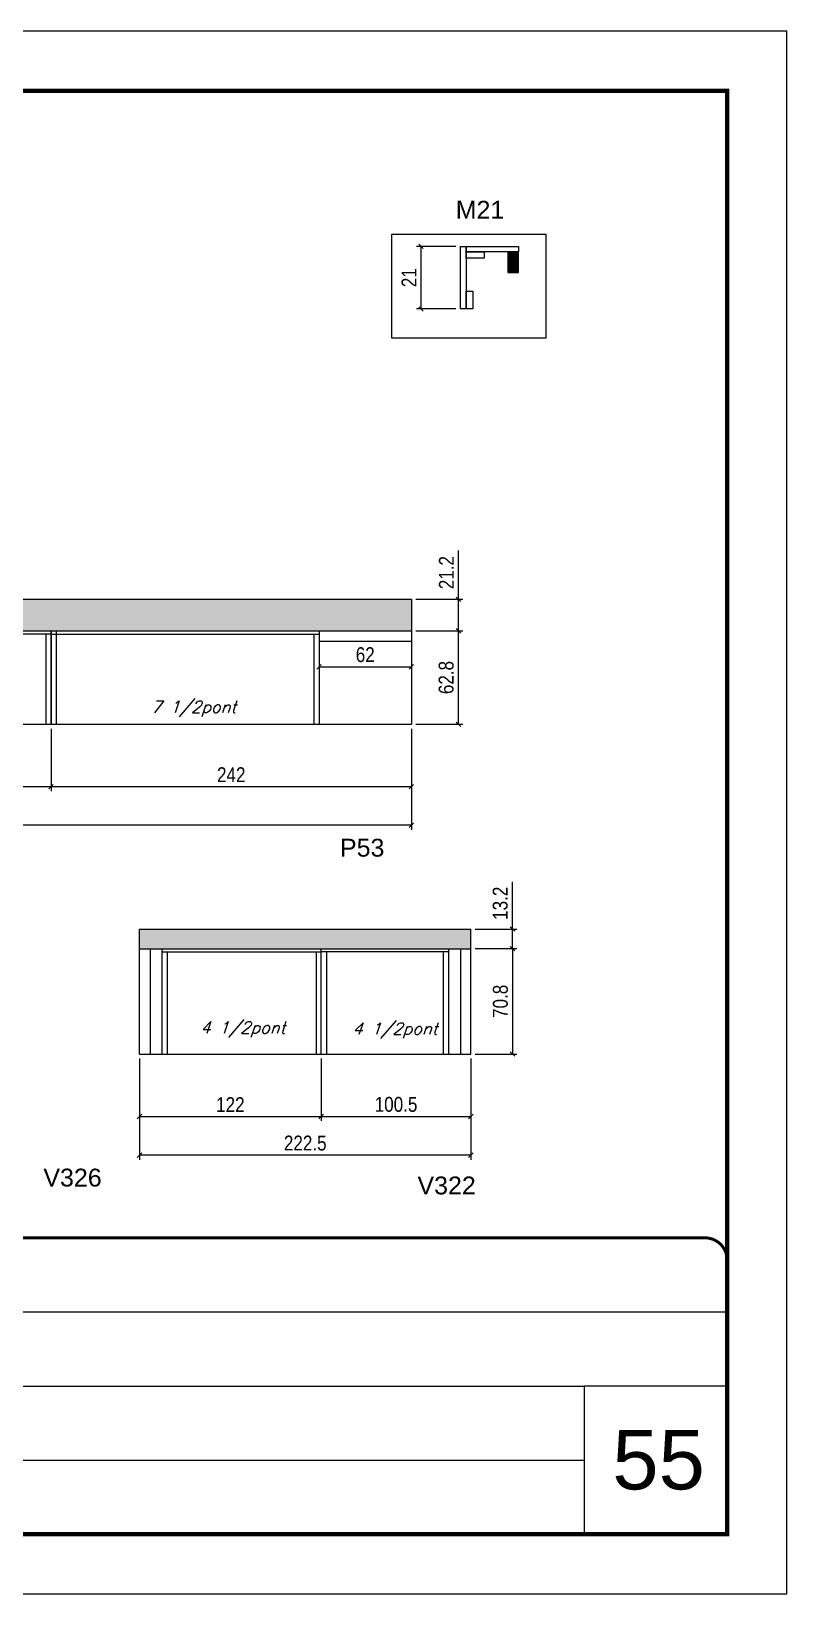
# Model space of a CAD drawing. Extents: x 137137 to 143418, y 10464 to 34486.
# Drawn here: x 141285 to 141792, y 18504 to 19554 of the extents above; entities that cross this region are included whole.
import ezdxf

# ---------------------------------------------------------------- set-up
doc = ezdxf.new("R2010")
doc.units = 0
doc.linetypes.add('CONTINUO', pattern=[0])
doc.linetypes.add('DASHED', pattern=[0.75, 0.5, -0.25])
for name, color, linetype in [('5', 5, 'Continuous'), ('COTA', 241, 'Continuous'), ('Painéis', 200, 'Continuous'), ('SARR_2.2x7', 40, 'Continuous'), ('SARR_3.5x7', 81, 'Continuous'), ('texto', 7, 'Continuous')]:
    doc.layers.add(name, color=color, linetype=linetype)
for name, color, linetype, lineweight in [('CARIMBO', 255, 'Continuous', 9), ('Folhas', 255, 'Continuous', 9), ('Madeira', 126, 'Continuous', 18), ('Sarr 2.2x7', 40, 'Continuous', 9), ('SARRAFO DE PRESSAO', 251, 'DASHED', 9)]:
    doc.layers.add(name, color=color, linetype=linetype, lineweight=lineweight)
doc.layers.add('Laje_Perimetro', color=7, linetype='Continuous', plot=False)
doc.styles.add('ARIAL', font='arial.ttf')
doc.styles.add('COTA TECNICA', font='techl___.ttf', dxfattribs={"height": 10})
doc.styles.add('Romans', font='romans.shx')
doc.styles.get("Standard").update_dxf_attribs({"font": 'arial.ttf'})
doc.styles.add('Tecnologia', font='')
doc.styles.get('Tecnologia').set_extended_font_data('Forgotten Futurist')
doc.dimstyles.new('PAINEL', dxfattribs={"dimtxt": 10, "dimasz": 3, "dimexe": 3, "dimexo": 3, "dimgap": 3, "dimtad": 1, "dimdec": 1, "dimzin": 12, "dimdsep": 46, "dimtxsty": 'COTA TECNICA', "dimblk1": 'OBLIQUE', "dimblk2": 'OBLIQUE', "dimsah": 1, "dimcen": 0.9, "dimclrd": 4, "dimclre": 4, "dimclrt": 240, "dimadec": 1, "dimazin": 3, "dimtfac": 1, "dimtdec": 1, "dimtmove": 0, "dimatfit": 3, "dimfxl": 1, "dimtolj": 1, "dimtzin": 12, "dimarcsym": 0})

# ---------------------------------------------------------------- blocks, each defined once
blk = doc.blocks.new('9999999999')
at = {"color": 30, "linetype": 'CONTINUO'}
for p, q in [((98564.6, 34230.2), (98564.6, 34429.4)), ((98564.6, 34379.6), (99584, 34379.6)), ((98564.6, 34329.8), (99488, 34329.8)), ((99584, 34329.8), (99488, 34329.8)), ((99488, 34329.8), (99488, 34230.2)), ((98564.6, 34280), (99488, 34280))]:
    blk.add_line(p, q, dxfattribs=at)
at = {"color": 30, "linetype": 'CONTINUO', "const_width": 2}
blk.add_lwpolyline([(99584, 34230.2), (99584, 34414.4, 0.414214), (99569, 34429.4), (98229, 34429.4, 0.414214), (98214, 34414.4), (98214, 34245.2, 0.414214), (98229, 34230.2), (99584, 34230.2)], format="xyb", dxfattribs=at)
at = {"layer": 'Folhas'}
blk.add_lwpolyline([(98139, 34190.2), (99624, 34190.2), (99624, 35240.2), (98139, 35240.2)], close=True, dxfattribs=at)
at = {"layer": 'Folhas', "color": 30, "const_width": 3}
blk.add_lwpolyline([(98214, 34230.2), (99584, 34230.2), (99584, 35200.2), (98214, 35200.2)], close=True, dxfattribs=at)
at = {"color": 7, "linetype": 'Continuous', "ltscale": 5, "style": 'ARIAL'}
for s, height, p in [('ROCONTEC', 15.48, (98837.7, 34393.1)), ('HOSPITAL ASSUNÇÃO', 15.483, (98837.7, 34343.3)), ('1° PAVIMENTO', 15.483, (98837.7, 34293.5)), ('NOVA SISTEMAS CONSTRUTIVOS', 11.059, (98263.2, 34267.2)), ('LATERAIS DE VIGAS', 15.483, (98837.7, 34243.7))]:
    blk.add_text(s, height=height, dxfattribs=at).set_placement(p)
at = {"layer": 'Folhas', "color": 7, "style": 'Tecnologia', "width": 1.5}
for s, p in [('CLIENTE:', (98573.7, 34397.2)), ('OBRA:', (98573.7, 34347.3)), ('PAVIMENTO:', (98573.7, 34297.5)), ('PROJETO:', (98573.7, 34247.7))]:
    blk.add_text(s, height=14, dxfattribs=at).set_placement(p)
blk = doc.blocks.new('_Oblique')
at = {"color": 0, "linetype": 'ByBlock', "lineweight": -2}
blk.add_line((-0.5, -0.5), (0.5, 0.5), dxfattribs=at)
blk = doc.blocks.new('*D2126')
at = {"layer": 'COTA', "color": 4, "lineweight": -2, "ltscale": 25, "transparency": 16777216}
for p, q in [((140566.2, 19085.6), (140566.2, 19017.7)), ((141540.2, 19085.6), (141540.2, 19017.7)), ((141540.2, 19020.7), (140566.2, 19020.7))]:
    blk.add_line(p, q, dxfattribs=at)
at = {"layer": 'Defpoints', "color": 0, "ltscale": 25, "transparency": 16777216}
for p in [(140566.2, 19088.6), (141540.2, 19088.6), (140566.2, 19020.7)]:
    blk.add_point(p, dxfattribs=at)
at = {"layer": 'COTA', "color": 4, "lineweight": -2, "ltscale": 25, "transparency": 16777216, "xscale": 3, "yscale": 3, "zscale": 3, "rotation": 180}
blk.add_blockref('_Oblique', (140566.2, 19020.7), dxfattribs=at)
at = {"layer": 'COTA', "color": 4, "lineweight": -2, "ltscale": 25, "transparency": 16777216, "xscale": 3, "yscale": 3, "zscale": 3}
blk.add_blockref('_Oblique', (141540.2, 19020.7), dxfattribs=at)
at = {"layer": 'COTA', "color": 240, "ltscale": 25, "transparency": 16777216, "insert": (141053.2, 19028.8), "char_height": 10, "attachment_point": 5, "style": 'COTA TECNICA'}
blk.add_mtext('\\A1;974', dxfattribs=at)
blk = doc.blocks.new('*D2129')
at = {"layer": 'COTA', "color": 4, "lineweight": -2, "ltscale": 25, "transparency": 16777216}
for p, q in [((141054.2, 19085.6), (141054.2, 19043.7)), ((141298.2, 19085.6), (141298.2, 19043.7)), ((141054.2, 19046.7), (141298.2, 19046.7))]:
    blk.add_line(p, q, dxfattribs=at)
at = {"layer": 'Defpoints', "color": 0, "ltscale": 25, "transparency": 16777216}
for p in [(141054.2, 19088.6), (141298.2, 19088.6), (141298.2, 19046.7)]:
    blk.add_point(p, dxfattribs=at)
at = {"layer": 'COTA', "color": 4, "lineweight": -2, "ltscale": 25, "transparency": 16777216, "xscale": 3, "yscale": 3, "zscale": 3, "rotation": 180}
blk.add_blockref('_Oblique', (141054.2, 19046.7), dxfattribs=at)
at = {"layer": 'COTA', "color": 4, "lineweight": -2, "ltscale": 25, "transparency": 16777216, "xscale": 3, "yscale": 3, "zscale": 3}
blk.add_blockref('_Oblique', (141298.2, 19046.7), dxfattribs=at)
at = {"layer": 'COTA', "color": 240, "ltscale": 25, "transparency": 16777216, "insert": (141176.2, 19054.7), "char_height": 10, "attachment_point": 5, "style": 'COTA TECNICA'}
blk.add_mtext('\\A1;244', dxfattribs=at)
blk = doc.blocks.new('*D2119')
at = {"layer": 'COTA', "color": 4, "lineweight": -2, "ltscale": 25, "transparency": 16777216}
for p, q in [((141543.2, 19151.4), (141574.8, 19151.4)), ((141571.8, 19088.6), (141571.8, 19151.4)), ((141543.2, 19088.6), (141574.8, 19088.6))]:
    blk.add_line(p, q, dxfattribs=at)
at = {"layer": 'Defpoints', "color": 0, "ltscale": 25, "transparency": 16777216}
for p in [(141540.2, 19151.4), (141571.8, 19151.4), (141540.2, 19088.6)]:
    blk.add_point(p, dxfattribs=at)
at = {"layer": 'COTA', "color": 4, "lineweight": -2, "ltscale": 25, "transparency": 16777216, "xscale": 3, "yscale": 3, "zscale": 3}
for p, rotation in [((141571.8, 19151.4), 90), ((141571.8, 19088.6), 270)]:
    blk.add_blockref('_Oblique', p, dxfattribs=dict(at, rotation=rotation))
at = {"layer": 'COTA', "color": 240, "ltscale": 25, "transparency": 16777216, "insert": (141563.6, 19120), "char_height": 10, "attachment_point": 5, "rotation": 90, "style": 'COTA TECNICA'}
blk.add_mtext('\\A1;62.8', dxfattribs=at)
blk = doc.blocks.new('*D2120')
at = {"layer": 'COTA', "color": 4, "lineweight": -2, "ltscale": 25, "transparency": 16777216}
for p, q in [((141571.8, 19172.6), (141571.8, 19205.4)), ((141543.2, 19172.6), (141574.8, 19172.6)), ((141571.8, 19151.4), (141571.8, 19172.6)), ((141543.2, 19151.4), (141574.8, 19151.4))]:
    blk.add_line(p, q, dxfattribs=at)
at = {"layer": 'Defpoints', "color": 0, "ltscale": 25, "transparency": 16777216}
for p in [(141540.2, 19172.6), (141571.8, 19172.6), (141540.2, 19151.4)]:
    blk.add_point(p, dxfattribs=at)
at = {"layer": 'COTA', "color": 4, "lineweight": -2, "ltscale": 25, "transparency": 16777216, "xscale": 3, "yscale": 3, "zscale": 3}
for p, rotation in [((141571.8, 19172.6), 90), ((141571.8, 19151.4), 270)]:
    blk.add_blockref('_Oblique', p, dxfattribs=dict(at, rotation=rotation))
at = {"layer": 'COTA', "color": 240, "ltscale": 25, "transparency": 16777216, "insert": (141563.7, 19190.5), "char_height": 10, "attachment_point": 5, "rotation": 90, "style": 'COTA TECNICA'}
blk.add_mtext('\\A1;21.2', dxfattribs=at)
blk = doc.blocks.new('*D2094')
at = {"layer": 'COTA', "color": 4, "lineweight": -2, "ltscale": 25, "transparency": 16777216}
for p, q in [((141298.2, 19085.6), (141298.2, 19043.7)), ((141540.2, 19085.6), (141540.2, 19043.7)), ((141298.2, 19046.7), (141540.2, 19046.7))]:
    blk.add_line(p, q, dxfattribs=at)
at = {"layer": 'Defpoints', "color": 0, "ltscale": 25, "transparency": 16777216}
for p in [(141298.2, 19088.6), (141540.2, 19088.6), (141540.2, 19046.7)]:
    blk.add_point(p, dxfattribs=at)
at = {"layer": 'COTA', "color": 4, "lineweight": -2, "ltscale": 25, "transparency": 16777216, "xscale": 3, "yscale": 3, "zscale": 3, "rotation": 180}
blk.add_blockref('_Oblique', (141298.2, 19046.7), dxfattribs=at)
at = {"layer": 'COTA', "color": 4, "lineweight": -2, "ltscale": 25, "transparency": 16777216, "xscale": 3, "yscale": 3, "zscale": 3}
blk.add_blockref('_Oblique', (141540.2, 19046.7), dxfattribs=at)
at = {"layer": 'COTA', "color": 240, "ltscale": 25, "transparency": 16777216, "insert": (141419.2, 19054.7), "char_height": 10, "attachment_point": 5, "style": 'COTA TECNICA'}
blk.add_mtext('\\A1;242', dxfattribs=at)
blk = doc.blocks.new('*D2121')
at = {"layer": 'COTA', "color": 4, "lineweight": -2, "ltscale": 25, "transparency": 16777216}
for p, q in [((141478.2, 19141.4), (141478.2, 19124.2)), ((141540.2, 19141.4), (141540.2, 19124.2)), ((141478.2, 19127.2), (141540.2, 19127.2))]:
    blk.add_line(p, q, dxfattribs=at)
at = {"layer": 'Defpoints', "color": 0, "ltscale": 25, "transparency": 16777216}
for p in [(141478.2, 19144.4), (141540.2, 19144.4), (141540.2, 19127.2)]:
    blk.add_point(p, dxfattribs=at)
at = {"layer": 'COTA', "color": 4, "lineweight": -2, "ltscale": 25, "transparency": 16777216, "xscale": 3, "yscale": 3, "zscale": 3, "rotation": 180}
blk.add_blockref('_Oblique', (141478.2, 19127.2), dxfattribs=at)
at = {"layer": 'COTA', "color": 4, "lineweight": -2, "ltscale": 25, "transparency": 16777216, "xscale": 3, "yscale": 3, "zscale": 3}
blk.add_blockref('_Oblique', (141540.2, 19127.2), dxfattribs=at)
at = {"layer": 'COTA', "color": 240, "ltscale": 25, "transparency": 16777216, "insert": (141509.2, 19135.3), "char_height": 10, "attachment_point": 5, "style": 'COTA TECNICA'}
blk.add_mtext('\\A1;62', dxfattribs=at)
blk = doc.blocks.new('*D2131')
at = {"layer": 'Defpoints', "color": 0, "linetype": 'ByBlock', "transparency": 16777216}
for p in [(141573.1, 19409.7), (141546.6, 19367.7), (141573.1, 19367.7)]:
    blk.add_point(p, dxfattribs=at)
at = {"layer": 'Sarr 2.2x7', "color": 4, "linetype": 'ByBlock', "lineweight": -2, "transparency": 16777216}
for p, q in [((141570.1, 19409.7), (141543.6, 19409.7)), ((141546.6, 19409.7), (141546.6, 19367.7)), ((141570.1, 19367.7), (141543.6, 19367.7))]:
    blk.add_line(p, q, dxfattribs=at)
at = {"layer": 'Sarr 2.2x7', "color": 4, "linetype": 'ByBlock', "lineweight": -2, "transparency": 16777216, "xscale": 3, "yscale": 3, "zscale": 3}
for p, rotation in [((141546.6, 19409.7), 90), ((141546.6, 19367.7), 270)]:
    blk.add_blockref('_Oblique', p, dxfattribs=dict(at, rotation=rotation))
at = {"layer": 'Sarr 2.2x7', "color": 240, "linetype": 'ByBlock', "transparency": 16777216, "insert": (141538.6, 19388.7), "char_height": 10, "attachment_point": 5, "rotation": 90, "style": 'COTA TECNICA'}
blk.add_mtext('\\A1;21', dxfattribs=at)
blk = doc.blocks.new('*D2133')
at = {"layer": 'COTA', "color": 4, "lineweight": -2, "ltscale": 25, "transparency": 16777216}
for p, q in [((141357.6, 18864), (141357.6, 18796)), ((141580.1, 18864), (141580.1, 18796)), ((141580.1, 18799), (141357.6, 18799))]:
    blk.add_line(p, q, dxfattribs=at)
at = {"layer": 'Defpoints', "color": 0, "ltscale": 25, "transparency": 16777216}
for p in [(141357.6, 18867), (141580.1, 18867), (141357.6, 18799)]:
    blk.add_point(p, dxfattribs=at)
at = {"layer": 'COTA', "color": 4, "lineweight": -2, "ltscale": 25, "transparency": 16777216, "xscale": 3, "yscale": 3, "zscale": 3, "rotation": 180}
blk.add_blockref('_Oblique', (141357.6, 18799), dxfattribs=at)
at = {"layer": 'COTA', "color": 4, "lineweight": -2, "ltscale": 25, "transparency": 16777216, "xscale": 3, "yscale": 3, "zscale": 3}
blk.add_blockref('_Oblique', (141580.1, 18799), dxfattribs=at)
at = {"layer": 'COTA', "color": 240, "ltscale": 25, "transparency": 16777216, "insert": (141468.9, 18807.1), "char_height": 10, "attachment_point": 5, "style": 'COTA TECNICA'}
blk.add_mtext('\\A1;222.5', dxfattribs=at)
blk = doc.blocks.new('*D2134')
at = {"layer": 'COTA', "color": 4, "lineweight": -2, "ltscale": 25, "transparency": 16777216}
for p, q in [((141357.6, 18864), (141357.6, 18822)), ((141479.6, 18864), (141479.6, 18822)), ((141357.6, 18825), (141479.6, 18825))]:
    blk.add_line(p, q, dxfattribs=at)
at = {"layer": 'Defpoints', "color": 0, "ltscale": 25, "transparency": 16777216}
for p in [(141357.6, 18867), (141479.6, 18867), (141479.6, 18825)]:
    blk.add_point(p, dxfattribs=at)
at = {"layer": 'COTA', "color": 4, "lineweight": -2, "ltscale": 25, "transparency": 16777216, "xscale": 3, "yscale": 3, "zscale": 3, "rotation": 180}
blk.add_blockref('_Oblique', (141357.6, 18825), dxfattribs=at)
at = {"layer": 'COTA', "color": 4, "lineweight": -2, "ltscale": 25, "transparency": 16777216, "xscale": 3, "yscale": 3, "zscale": 3}
blk.add_blockref('_Oblique', (141479.6, 18825), dxfattribs=at)
at = {"layer": 'COTA', "color": 240, "ltscale": 25, "transparency": 16777216, "insert": (141418.6, 18833), "char_height": 10, "attachment_point": 5, "style": 'COTA TECNICA'}
blk.add_mtext('\\A1;122', dxfattribs=at)
blk = doc.blocks.new('*D2101')
at = {"layer": 'COTA', "color": 4, "lineweight": -2, "ltscale": 25, "transparency": 16777216}
for p, q in [((141479.6, 18864), (141479.6, 18822)), ((141580.1, 18864), (141580.1, 18822)), ((141479.6, 18825), (141580.1, 18825))]:
    blk.add_line(p, q, dxfattribs=at)
at = {"layer": 'Defpoints', "color": 0, "ltscale": 25, "transparency": 16777216}
for p in [(141479.6, 18867), (141580.1, 18867), (141580.1, 18825)]:
    blk.add_point(p, dxfattribs=at)
at = {"layer": 'COTA', "color": 4, "lineweight": -2, "ltscale": 25, "transparency": 16777216, "xscale": 3, "yscale": 3, "zscale": 3, "rotation": 180}
blk.add_blockref('_Oblique', (141479.6, 18825), dxfattribs=at)
at = {"layer": 'COTA', "color": 4, "lineweight": -2, "ltscale": 25, "transparency": 16777216, "xscale": 3, "yscale": 3, "zscale": 3}
blk.add_blockref('_Oblique', (141580.1, 18825), dxfattribs=at)
at = {"layer": 'COTA', "color": 240, "ltscale": 25, "transparency": 16777216, "insert": (141529.9, 18833.1), "char_height": 10, "attachment_point": 5, "style": 'COTA TECNICA'}
blk.add_mtext('\\A1;100.5', dxfattribs=at)
blk = doc.blocks.new('*D2135')
at = {"layer": 'COTA', "color": 4, "lineweight": -2, "ltscale": 25, "transparency": 16777216}
for p, q in [((141583.1, 18937.8), (141611.1, 18937.8)), ((141608.1, 18937.8), (141608.1, 18867)), ((141583.1, 18867), (141611.1, 18867))]:
    blk.add_line(p, q, dxfattribs=at)
at = {"layer": 'Defpoints', "color": 0, "ltscale": 25, "transparency": 16777216}
for p in [(141580.1, 18937.8), (141580.1, 18867), (141608.1, 18867)]:
    blk.add_point(p, dxfattribs=at)
at = {"layer": 'COTA', "color": 4, "lineweight": -2, "ltscale": 25, "transparency": 16777216, "xscale": 3, "yscale": 3, "zscale": 3}
for p, rotation in [((141608.1, 18937.8), 90), ((141608.1, 18867), 270)]:
    blk.add_blockref('_Oblique', p, dxfattribs=dict(at, rotation=rotation))
at = {"layer": 'COTA', "color": 240, "ltscale": 25, "transparency": 16777216, "insert": (141600, 18902.4), "char_height": 10, "attachment_point": 5, "rotation": 90, "style": 'COTA TECNICA'}
blk.add_mtext('\\A1;70.8', dxfattribs=at)
blk = doc.blocks.new('*D2136')
at = {"layer": 'COTA', "color": 4, "lineweight": -2, "ltscale": 25, "transparency": 16777216}
for p, q in [((141608.1, 18951), (141608.1, 18982.7)), ((141583.1, 18951), (141611.1, 18951)), ((141608.1, 18937.8), (141608.1, 18951)), ((141583.1, 18937.8), (141611.1, 18937.8))]:
    blk.add_line(p, q, dxfattribs=at)
at = {"layer": 'Defpoints', "color": 0, "ltscale": 25, "transparency": 16777216}
for p in [(141580.1, 18951), (141608.1, 18951), (141580.1, 18937.8)]:
    blk.add_point(p, dxfattribs=at)
at = {"layer": 'COTA', "color": 4, "lineweight": -2, "ltscale": 25, "transparency": 16777216, "xscale": 3, "yscale": 3, "zscale": 3}
for p, rotation in [((141608.1, 18951), 90), ((141608.1, 18937.8), 270)]:
    blk.add_blockref('_Oblique', p, dxfattribs=dict(at, rotation=rotation))
at = {"layer": 'COTA', "color": 240, "ltscale": 25, "transparency": 16777216, "insert": (141599.9, 18968.3), "char_height": 10, "attachment_point": 5, "rotation": 90, "style": 'COTA TECNICA'}
blk.add_mtext('\\A1;13.2', dxfattribs=at)

msp = doc.modelspace()

# ---------------------------------------------------------------- hatches: boundary and pattern name
at = {"layer": 'COTA', "linetype": 'ByBlock'}
h = msp.add_hatch(dxfattribs=at)
h.set_pattern_fill('AR-CONC', color=256, scale=0.03)
h.set_pattern_definition([(50, (145.2973, -5532.2513), (5.46554007, -0.47817257), [0.5715, -6.2865]), (355, (145.2973, -5532.251), (-1.05730264, 5.73170536), [0.4572, -5.02921753]), (100.4514447, (145.753, -5532.291), (4.40823741, 5.25353256), [0.48570026, -5.34270734]), (46.1842, (145.2973, -5530.727), (8.13237123, -1.26126984), [0.85725, -9.42975]), (96.6355576, (145.975, -5530.832), (7.122124, 7.42278374), [0.7285507, -8.01406824]), (351.184151, (145.297, -5530.727), (7.122124, 7.42278374), [0.685799, -7.54379196]), (21, (146.0593, -5531.1083), (4.54843174, -3.06795595), [0.5715, -6.2865]), (326, (146.0593, -5531.108), (1.85406085, 5.52563898), [0.4572, -5.0292]), (71.451445, (146.4384, -5531.364), (6.40249258, 2.45768307), [0.48570026, -5.34269813]), (37.5, (145.2973, -5532.2513), (0.092658098, 2.536651166), [0, -4.96824, 0, -5.1054, 0, -5.04825]), (7.5, (145.2973, -5532.2513), (2.004589875, 3.005417245), [0, -2.91084, 0, -4.85394, 0, -1.92405]), (327.5, (143.598, -5532.2513), (4.067717855, -0.17186232), [0, -1.905, 0, -5.9436, 0, -7.8867]), (317.5, (142.836, -5532.2513), (4.44387544, 0.76279473), [0, -2.4765, 0, -3.94716, 0, -5.6007])])
h.paths.add_polyline_path([(140566.25, 19172.64), (140566.25, 19151.44), (141298.25, 19151.44), (141540.25, 19151.44), (141540.25, 19172.64), (141298.25, 19172.64)])
h = msp.add_hatch(dxfattribs=at)
h.set_pattern_fill('AR-CONC', color=256, scale=0.03)
h.set_pattern_definition([(50, (1982.1456, -14241.6617), (5.46554007, -0.47817257), [0.5715, -6.2865]), (355, (1982.1456, -14241.6617), (-1.05730264, 5.73170536), [0.4572, -5.02921753]), (100.4514447, (1982.601, -14241.7015), (4.40823741, 5.25353256), [0.48570026, -5.34270734]), (46.1842, (1982.1456, -14240.138), (8.13237123, -1.26126984), [0.85725, -9.42975]), (96.6355576, (1982.823, -14240.243), (7.122124, 7.42278374), [0.7285507, -8.01406824]), (351.184151, (1982.146, -14240.138), (7.122124, 7.42278374), [0.685799, -7.54379196]), (21, (1982.9076, -14240.5187), (4.54843174, -3.06795595), [0.5715, -6.2865]), (326, (1982.9076, -14240.5187), (1.85406085, 5.52563898), [0.4572, -5.0292]), (71.451445, (1983.2867, -14240.7743), (6.40249258, 2.45768307), [0.48570026, -5.34269813]), (37.5, (1982.1456, -14241.6617), (0.092658098, 2.536651166), [0, -4.96824, 0, -5.1054, 0, -5.04825]), (7.5, (1982.1456, -14241.6617), (2.004589875, 3.005417245), [0, -2.91084, 0, -4.85394, 0, -1.92405]), (327.5, (1980.4464, -14241.6617), (4.067717855, -0.17186232), [0, -1.905, 0, -5.9436, 0, -7.8867]), (317.5, (1979.6844, -14241.6617), (4.44387544, 0.76279473), [0, -2.4765, 0, -3.94716, 0, -5.6007])])
h.paths.add_polyline_path([(141580.14, 18937.76), (141580.14, 18950.96), (141357.64, 18950.96), (141357.64, 18937.76)])
at = {"layer": 'Madeira'}
h = msp.add_hatch(dxfattribs=at)
h.set_pattern_fill('ANSI31', color=256, scale=0.2, angle=270, style=0)
h.set_pattern_definition([(315, (158178.0679, 6058.0093), (0.449012806, 0.449012806), [])])
h.paths.add_polyline_path([(141612.05, 19406.14), (141605.05, 19406.14), (141605.05, 19392.14), (141612.05, 19392.14)])

# ---------------------------------------------------------------- linework, layer by layer
at = {"linetype": 'ByBlock'}
msp.add_lwpolyline([(141527.14, 19417.9), (141630.58, 19417.9), (141630.58, 19348.08), (141527.14, 19348.08)], close=True, dxfattribs=at)
at = {"layer": 'COTA', "linetype": 'ByBlock'}
for p, q in [((140566.25, 19172.64), (141298.25, 19172.64)), ((141298.25, 19172.64), (141540.25, 19172.64)), ((141540.25, 19172.64), (141540.25, 19151.44)), ((141357.64, 18950.96), (141580.14, 18950.96)), ((141357.64, 18937.76), (141357.64, 18950.96)), ((141580.14, 18937.76), (141580.14, 18950.96))]:
    msp.add_line(p, q, dxfattribs=at)
at = {"layer": 'Laje_Perimetro'}
msp.add_lwpolyline([(141792.29, 19554.3), (140307.29, 19554.3), (140307.29, 18504.3), (141792.29, 18504.3)], close=True, dxfattribs=at)
at = {"layer": 'Madeira'}
msp.add_lwpolyline([(141612.05, 19406.14), (141605.05, 19406.14), (141605.05, 19392.14), (141612.05, 19392.14)], close=True, dxfattribs=at)
at = {"layer": 'Painéis'}
for p, q in [((140566.25, 19151.44), (141298.25, 19151.44)), ((140566.25, 19088.64), (141298.25, 19088.64)), ((141357.64, 18937.76), (141580.14, 18937.76)), ((141357.64, 18866.96), (141580.14, 18866.96))]:
    msp.add_line(p, q, dxfattribs=at)
at = {"layer": 'Painéis', "ltscale": 25}
for p, q in [((141298.25, 19088.64), (141298.25, 19151.44)), ((141298.25, 19151.44), (141540.25, 19151.44)), ((141540.25, 19151.44), (141540.25, 19088.64)), ((141298.25, 19088.64), (141540.25, 19088.64)), ((141357.64, 18866.96), (141357.64, 18937.76)), ((141479.64, 18866.96), (141479.64, 18937.76)), ((141580.14, 18866.96), (141580.14, 18937.76))]:
    msp.add_line(p, q, dxfattribs=at)
at = {"layer": 'Painéis'}
msp.add_lwpolyline([(141577.09, 19367.74), (141573.09, 19367.74), (141573.09, 19409.74), (141577.09, 19409.74)], close=True, dxfattribs=at)
at = {"layer": 'Painéis', "linetype": 'ByBlock'}
msp.add_lwpolyline([(141577.09, 19409.74), (141612.03, 19409.74), (141612.03, 19406.14), (141577.09, 19406.14), (141577.09, 19409.74)], dxfattribs=at)
at = {"layer": 'Sarr 2.2x7', "linetype": 'ByBlock'}
for points in [[(141577.09, 19406.14), (141589.09, 19406.14), (141589.09, 19401.74), (141577.09, 19401.74), (141577.09, 19406.14)], [(141577.09, 19367.74), (141577.09, 19379.74), (141581.49, 19379.74), (141581.49, 19367.74), (141577.09, 19367.74)]]:
    msp.add_lwpolyline(points, dxfattribs=at)
at = {"layer": 'SARR_2.2x7', "linetype": 'Continuous'}
for p, q in [((141298.25, 19149.24), (141054.25, 19149.24)), ((141298.25, 19149.24), (141478.25, 19149.24)), ((141478.25, 19144.44), (141540.25, 19144.44)), ((141364.64, 18937.76), (141364.64, 18866.96)), ((141372.64, 18935.56), (141479.64, 18935.56)), ((141565.14, 18935.56), (141479.64, 18935.56)), ((141573.14, 18937.76), (141573.14, 18866.96))]:
    msp.add_line(p, q, dxfattribs=at)
at = {"layer": 'SARR_3.5x7'}
for p, q in [((141294.75, 19149.25), (141294.75, 19088.64)), ((141298.25, 19151.44), (141298.25, 19088.64)), ((141301.75, 19088.64), (141301.75, 19151.44)), ((141474.75, 19149.24), (141474.75, 19088.64)), ((141478.25, 19151.44), (141478.25, 19088.64)), ((141372.64, 18937.76), (141372.64, 18866.96)), ((141376.14, 18935.56), (141376.14, 18866.96)), ((141476.14, 18935.56), (141476.14, 18866.96)), ((141483.14, 18935.56), (141483.14, 18866.96)), ((141561.64, 18935.56), (141561.64, 18866.96)), ((141565.14, 18937.76), (141565.14, 18866.96))]:
    msp.add_line(p, q, dxfattribs=at)

# ---------------------------------------------------------------- block references
at = {"layer": 'SARRAFO DE PRESSAO', "color": 6, "linetype": 'ByBlock'}
msp.add_blockref('9999999999', (42168.31, -15685.91), dxfattribs=at)

# ---------------------------------------------------------------- texts
at = {"layer": '5', "color": 7, "linetype": 'Continuous'}
msp.add_text('M21', height=12, rotation=359.99996, dxfattribs=at).set_placement((141569.98, 19428.34))
at = {"layer": '5', "linetype": 'Continuous'}
for s, p in [('P53', (141492.25, 18999.65)), ('V326', (141293.03, 18777.97)), ('V322', (141544.29, 18772.67))]:
    msp.add_text(s, height=12, rotation=359.99996, dxfattribs=at).set_placement(p)
at = {"layer": 'CARIMBO', "style": 'ARIAL'}
msp.add_text('55', height=40, dxfattribs=at).set_placement((141675.15, 18574.44))
at = {"layer": 'texto', "color": 2, "char_height": 8, "attachment_point": 5, "style": 'Romans'}
for s, insert in [('{\\Q19;\\C256;7 1/2pont}', (141393.95, 19098.99)), ('{\\Q19;\\C256;4 1/2pont}', (141426.99, 18883.41)), ('{\\Q19;\\C256;4 1/2pont}', (141529.18, 18882.72))]:
    msp.add_mtext(s, dxfattribs=dict(at, insert=insert))

# ---------------------------------------------------------------- dimensions: what is measured, and where the dimension line sits
at = {"layer": 'COTA', "ltscale": 25}
for base, p1, p2, picture, middle in [((141571.75, 19172.64), (141540.25, 19151.44), (141540.25, 19172.64), '*D2120', (141563.69, 19190.51)), ((141571.75, 19151.44), (141540.25, 19088.64), (141540.25, 19151.44), '*D2119', (141563.63, 19120.04)), ((141608.13, 18950.96), (141580.14, 18937.76), (141580.14, 18950.96), '*D2136', (141599.91, 18968.33)), ((141608.13, 18866.96), (141580.14, 18937.76), (141580.14, 18866.96), '*D2135', (141600.01, 18902.36))]:
    dim = msp.add_linear_dim(base=base, p1=p1, p2=p2, angle=90, dimstyle='PAINEL', dxfattribs=at)
    dim.commit()
    dim.dimension.update_dxf_attribs({"geometry": picture, "text_midpoint": middle})
for base, p1, p2, picture, middle in [((141540.25, 19127.22), (141478.25, 19144.44), (141540.25, 19144.44), '*D2121', (141509.25, 19135.32)), ((140566.25, 19020.68), (141540.25, 19088.64), (140566.25, 19088.64), '*D2126', (141053.25, 19028.78)), ((141540.25, 19046.67), (141298.25, 19088.64), (141540.25, 19088.64), '*D2094', (141419.25, 19054.74)), ((141357.64, 18799), (141580.14, 18866.96), (141357.64, 18866.96), '*D2133', (141468.89, 18807.11)), ((141479.64, 18824.99), (141357.64, 18866.96), (141479.64, 18866.96), '*D2134', (141418.64, 18833.05))]:
    dim = msp.add_linear_dim(base=base, p1=p1, p2=p2, dimstyle='PAINEL', dxfattribs=at)
    dim.commit()
    dim.dimension.update_dxf_attribs({"geometry": picture, "text_midpoint": middle})
for base, p1, p2, picture, middle in [((141298.25, 19046.67), (141054.25, 19088.64), (141298.25, 19088.64), '*D2129', (141176.25, 19054.74)), ((141580.14, 18824.99), (141479.64, 18866.96), (141580.14, 18866.96), '*D2101', (141529.89, 18833.1))]:
    dim = msp.add_linear_dim(base=base, p1=p1, p2=p2, dimstyle='PAINEL', override={"dimtmove": 1}, dxfattribs=at)
    dim.commit()
    dim.dimension.update_dxf_attribs({"geometry": picture, "text_midpoint": middle})
at = {"layer": 'Sarr 2.2x7', "linetype": 'ByBlock'}
dim = msp.add_linear_dim(base=(141546.65, 19367.74), p1=(141573.09, 19409.74), p2=(141573.09, 19367.74), angle=90, dimstyle='PAINEL', override={"dimlfac": 0.5}, dxfattribs=at)
dim.commit()
dim.dimension.update_dxf_attribs({"geometry": '*D2131', "text_midpoint": (141538.59, 19388.74)})

doc.saveas('drawing.dxf')
